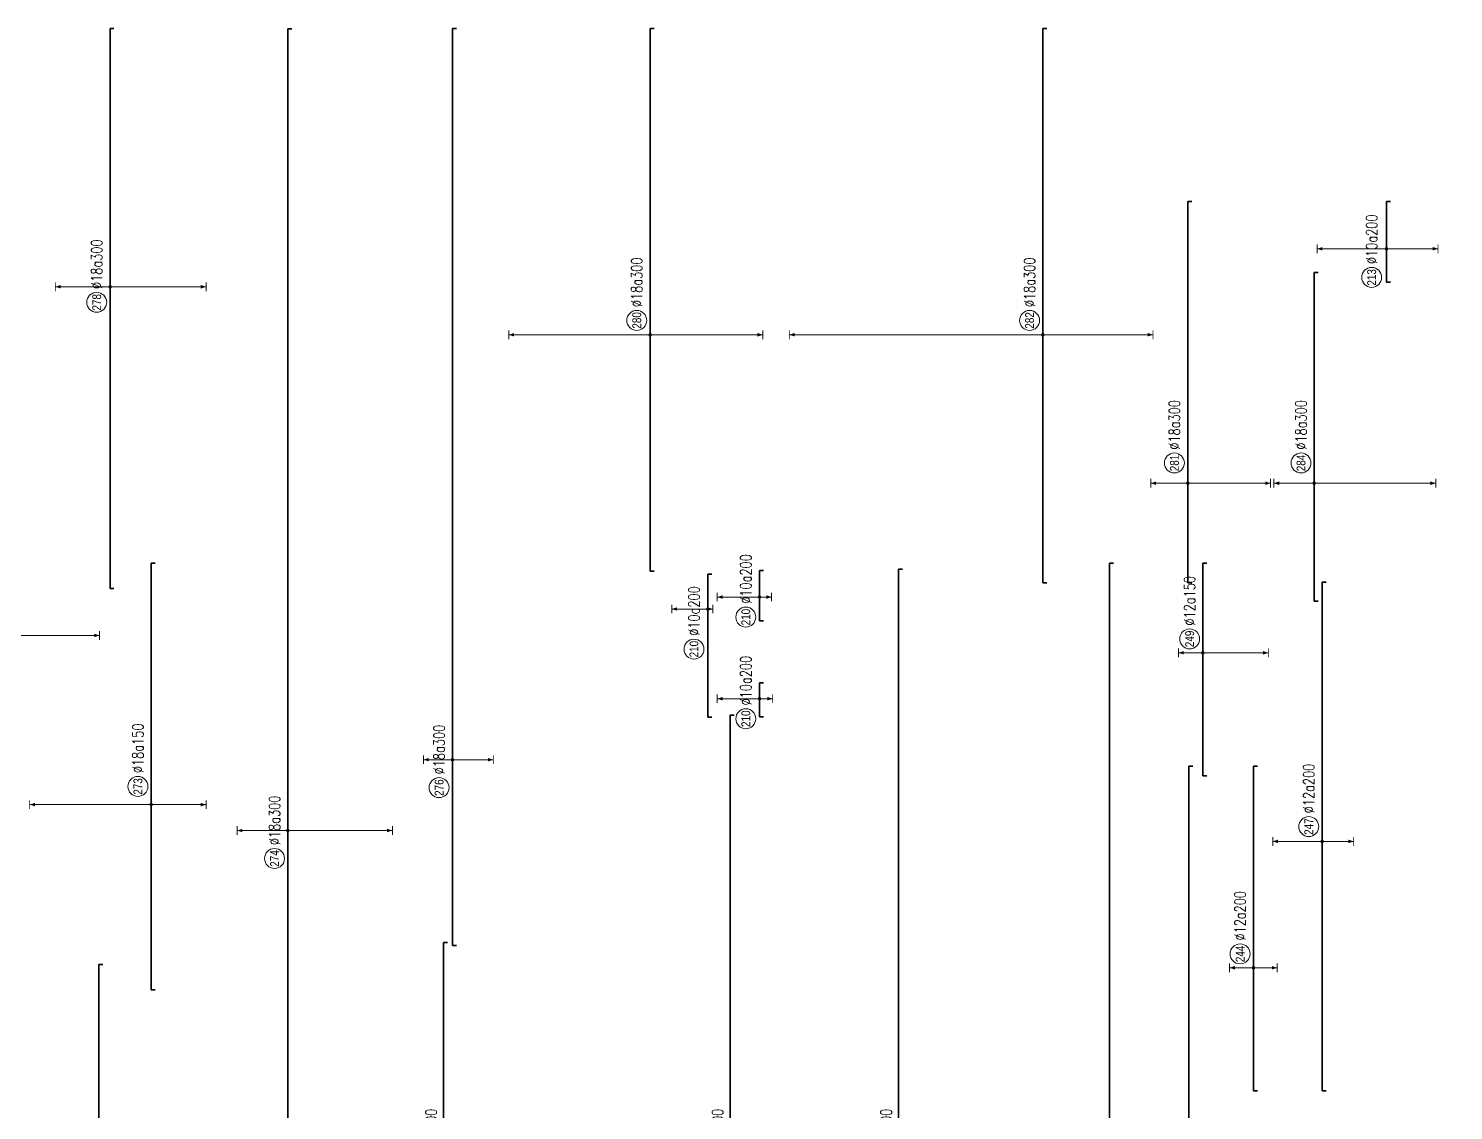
# Model space of a CAD drawing. Header units: millimetres. Extents: x -415354 to 592036, y -374841 to 139309.
# Drawn here: x 96983 to 161242, y -206952 to -158171 of the extents above; entities that cross this region are included whole.
import ezdxf
from ezdxf.enums import TextEntityAlignment as Align

# ---------------------------------------------------------------- set-up
doc = ezdxf.new("R2010")
doc.units = ezdxf.units.MM
doc.header["$MEASUREMENT"] = 0
for name, color, linetype, lineweight in [('NDC_S_DIM', 1, 'Continuous', 15), ('NDC_S_REBAR', 4, 'Continuous', 35), ('NDC_S_VN TEXT', 7, 'Continuous', 20)]:
    doc.layers.add(name, color=color, linetype=linetype, lineweight=lineweight)
doc.styles.add('ARIAL', font='arial.ttf', dxfattribs={"width": 0.8})
doc.styles.add('NDC_EN TXT', font='romans.shx', dxfattribs={"width": 0.8})

# ---------------------------------------------------------------- blocks, each defined once
blk = doc.blocks.new('*U213')
h = blk.add_hatch(color=6)
edge = h.paths.add_edge_path()
edge.add_arc((-6.91, 0), 0.3, 0, 360)
at = {"layer": 'NDC_S_DIM', "color": 8}
for q in [(-6.91, 44.73), (-6.91, -25.87)]:
    blk.add_line((-6.91, 0), q, dxfattribs=at)
for points in [[(-7.91, 44.73, 0.2, 0.2, 0), (-5.91, 44.73, 0, 0, 0)], [(-7.91, -25.87, 0.2, 0.2, 0), (-5.91, -25.87, 0, 0, 0)]]:
    blk.add_lwpolyline(points, format="xyseb", dxfattribs=at)
at = {"layer": 'NDC_S_DIM'}
blk.add_circle((-1.99, 2.8), 2.25, dxfattribs=at)
at = {"layer": 'NDC_S_DIM', "color": 6}
blk.add_circle((-6.91, 0), 0.3, dxfattribs=at)
at = {"layer": 'NDC_S_DIM', "color": 8}
for points in [[(-7.31, 43.53), (-6.91, 44.73), (-6.51, 43.53)], [(-7.31, -24.67), (-6.91, -25.87), (-6.51, -24.67)]]:
    blk.add_solid(points, dxfattribs=at)
at = {"layer": 'NDC_S_REBAR'}
for p, q in [((0, 0), (-150.76, 0)), ((-150.76, 0), (-150.76, -0.9)), ((0, 0), (100.9, 0)), ((100.9, 0), (100.9, -0.9)), ((-150.76, -0.9), (-150.76, -0.9)), ((100.9, -0.9), (100.9, -0.9))]:
    blk.add_line(p, q, dxfattribs=at)
at = {"layer": 'NDC_S_VN TEXT', "style": 'ARIAL', "width": 0.8}
blk.add_attdef('KHT', text='', height=2, dxfattribs=at).set_placement((-1.99, 2.8), align=Align.MIDDLE_CENTER)
at = {"layer": 'NDC_S_VN TEXT', "color": 3, "style": 'NDC_EN TXT', "width": 0.75}
blk.add_attdef('DKT', (1.01, 1.55), '', height=2.5, dxfattribs=at)
blk = doc.blocks.new('*U217')
h = blk.add_hatch(color=6)
edge = h.paths.add_edge_path()
edge.add_arc((-2.99, 0), 0.3, 0, 360)
at = {"layer": 'NDC_S_DIM', "color": 8}
for q in [(-2.99, 31.84), (-2.99, -25.41)]:
    blk.add_line((-2.99, 0), q, dxfattribs=at)
for points in [[(-3.99, 31.84, 0.2, 0.2, 0), (-1.99, 31.84, 0, 0, 0)], [(-3.99, -25.41, 0.2, 0.2, 0), (-1.99, -25.41, 0, 0, 0)]]:
    blk.add_lwpolyline(points, format="xyseb", dxfattribs=at)
at = {"layer": 'NDC_S_DIM'}
blk.add_circle((0.25, 3), 2.25, dxfattribs=at)
at = {"layer": 'NDC_S_DIM', "color": 6}
blk.add_circle((-2.99, 0), 0.3, dxfattribs=at)
at = {"layer": 'NDC_S_DIM', "color": 8}
for points in [[(-3.39, 30.64), (-2.99, 31.84), (-2.59, 30.64)], [(-3.39, -24.21), (-2.99, -25.41), (-2.59, -24.21)]]:
    blk.add_solid(points, dxfattribs=at)
at = {"layer": 'NDC_S_REBAR'}
for p, q in [((0, 0), (-56.27, 0)), ((-56.27, 0), (-56.27, -0.9)), ((0, 0), (66.05, 0)), ((66.05, 0), (66.05, -0.9)), ((-56.27, -0.9), (-56.27, -0.9)), ((66.05, -0.9), (66.05, -0.9))]:
    blk.add_line(p, q, dxfattribs=at)
at = {"layer": 'NDC_S_VN TEXT', "style": 'ARIAL', "width": 0.8}
blk.add_attdef('KHT', text='', height=2, dxfattribs=at).set_placement((0.25, 3), align=Align.MIDDLE_CENTER)
at = {"layer": 'NDC_S_VN TEXT', "color": 3, "style": 'NDC_EN TXT', "width": 0.75}
blk.add_attdef('DKT', (3.25, 1.75), '', height=2.5, dxfattribs=at)
blk = doc.blocks.new('*U203')
h = blk.add_hatch(color=6)
edge = h.paths.add_edge_path()
edge.add_arc((-2.99, 0), 0.3, 0, 360)
at = {"layer": 'NDC_S_DIM', "color": 8}
for q in [(-2.99, 6.53), (-2.99, -9.22)]:
    blk.add_line((-2.99, 0), q, dxfattribs=at)
for points in [[(-3.99, 6.53, 0.2, 0.2, 0), (-1.99, 6.53, 0, 0, 0)], [(-3.99, -9.22, 0.2, 0.2, 0), (-1.99, -9.22, 0, 0, 0)]]:
    blk.add_lwpolyline(points, format="xyseb", dxfattribs=at)
at = {"layer": 'NDC_S_DIM'}
blk.add_circle((-9.29, 3), 2.25, dxfattribs=at)
at = {"layer": 'NDC_S_DIM', "color": 6}
blk.add_circle((-2.99, 0), 0.3, dxfattribs=at)
at = {"layer": 'NDC_S_DIM', "color": 8}
for points in [[(-3.39, 5.33), (-2.99, 6.53), (-2.59, 5.33)], [(-3.39, -8.02), (-2.99, -9.22), (-2.59, -8.02)]]:
    blk.add_solid(points, dxfattribs=at)
at = {"layer": 'NDC_S_REBAR'}
for p, q in [((0, 0), (-44.86, 0)), ((-44.86, 0), (-44.86, -0.9)), ((0, 0), (161.84, 0)), ((161.84, 0), (161.84, -0.9)), ((-44.86, -0.9), (-44.86, -0.9)), ((161.84, -0.9), (161.84, -0.9))]:
    blk.add_line(p, q, dxfattribs=at)
at = {"layer": 'NDC_S_VN TEXT', "style": 'ARIAL', "width": 0.8}
blk.add_attdef('KHT', text='', height=2, dxfattribs=at).set_placement((-9.29, 3), align=Align.MIDDLE_CENTER)
at = {"layer": 'NDC_S_VN TEXT', "color": 3, "style": 'NDC_EN TXT', "width": 0.75}
blk.add_attdef('DKT', (-6.29, 1.75), '', height=2.5, dxfattribs=at)
blk = doc.blocks.new('*U284')
h = blk.add_hatch(color=6)
edge = h.paths.add_edge_path()
edge.add_arc((11.66, 0), 0.3, 0, 360)
at = {"layer": 'NDC_S_DIM', "color": 8}
for q in [(11.66, 24.74), (11.66, -12.56)]:
    blk.add_line((11.66, 0), q, dxfattribs=at)
for points in [[(10.66, 24.74, 0.2, 0.2, 0), (12.66, 24.74, 0, 0, 0)], [(10.66, -12.56, 0.2, 0.2, 0), (12.66, -12.56, 0, 0, 0)]]:
    blk.add_lwpolyline(points, format="xyseb", dxfattribs=at)
at = {"layer": 'NDC_S_DIM'}
blk.add_circle((15, 3), 2.25, dxfattribs=at)
at = {"layer": 'NDC_S_DIM', "color": 6}
blk.add_circle((11.66, 0), 0.3, dxfattribs=at)
at = {"layer": 'NDC_S_DIM', "color": 8}
for points in [[(11.26, 23.54), (11.66, 24.74), (12.06, 23.54)], [(11.26, -11.36), (11.66, -12.56), (12.06, -11.36)]]:
    blk.add_solid(points, dxfattribs=at)
at = {"layer": 'NDC_S_REBAR'}
for p, q in [((0, 0), (-30.81, 0)), ((-30.81, 0), (-30.81, -0.9)), ((0, 0), (156.89, 0)), ((156.89, 0), (156.89, -0.9)), ((-30.81, -0.9), (-30.81, -0.9)), ((156.89, -0.9), (156.89, -0.9))]:
    blk.add_line(p, q, dxfattribs=at)
at = {"layer": 'NDC_S_VN TEXT', "style": 'ARIAL', "width": 0.8}
blk.add_attdef('KHT', text='', height=2, dxfattribs=at).set_placement((15, 3), align=Align.MIDDLE_CENTER)
at = {"layer": 'NDC_S_VN TEXT', "color": 3, "style": 'NDC_EN TXT', "width": 0.75}
blk.add_attdef('DKT', (18, 1.75), '', height=2.5, dxfattribs=at)
blk = doc.blocks.new('*U285')
h = blk.add_hatch(color=6)
edge = h.paths.add_edge_path()
edge.add_arc((-2.99, 0), 0.3, 0, 360)
at = {"layer": 'NDC_S_DIM', "color": 8}
for q in [(-2.99, 41.25), (-2.99, -58.41)]:
    blk.add_line((-2.99, 0), q, dxfattribs=at)
for points in [[(-3.99, 41.25, 0.2, 0.2, 0), (-1.99, 41.25, 0, 0, 0)], [(-3.99, -58.41, 0.2, 0.2, 0), (-1.99, -58.41, 0, 0, 0)]]:
    blk.add_lwpolyline(points, format="xyseb", dxfattribs=at)
at = {"layer": 'NDC_S_DIM'}
blk.add_circle((-9.29, 3), 2.25, dxfattribs=at)
at = {"layer": 'NDC_S_DIM', "color": 6}
blk.add_circle((-2.99, 0), 0.3, dxfattribs=at)
at = {"layer": 'NDC_S_DIM', "color": 8}
for points in [[(-3.39, 40.05), (-2.99, 41.25), (-2.59, 40.05)], [(-3.39, -57.21), (-2.99, -58.41), (-2.59, -57.21)]]:
    blk.add_solid(points, dxfattribs=at)
at = {"layer": 'NDC_S_REBAR'}
for p, q in [((0, 0), (-30.81, 0)), ((-30.81, 0), (-30.81, -0.9)), ((0, 0), (140.13, 0)), ((140.13, 0), (140.13, -0.9)), ((-30.81, -0.9), (-30.81, -0.9)), ((140.13, -0.9), (140.13, -0.9))]:
    blk.add_line(p, q, dxfattribs=at)
at = {"layer": 'NDC_S_VN TEXT', "style": 'ARIAL', "width": 0.8}
blk.add_attdef('KHT', text='', height=2, dxfattribs=at).set_placement((-9.29, 3), align=Align.MIDDLE_CENTER)
at = {"layer": 'NDC_S_VN TEXT', "color": 3, "style": 'NDC_EN TXT', "width": 0.75}
blk.add_attdef('DKT', (-6.29, 1.75), '', height=2.5, dxfattribs=at)
blk = doc.blocks.new('*U642')
h = blk.add_hatch(color=6)
edge = h.paths.add_edge_path()
edge.add_arc((-2.99, 0), 0.3, 0, 360)
at = {"layer": 'NDC_S_DIM', "color": 8}
for q in [(-2.99, 57.17), (-2.99, -24.83)]:
    blk.add_line((-2.99, 0), q, dxfattribs=at)
for points in [[(-3.99, 57.17, 0.2, 0.2, 0), (-1.99, 57.17, 0, 0, 0)], [(-3.99, -24.83, 0.2, 0.2, 0), (-1.99, -24.83, 0, 0, 0)]]:
    blk.add_lwpolyline(points, format="xyseb", dxfattribs=at)
at = {"layer": 'NDC_S_DIM'}
blk.add_circle((0.25, 3), 2.25, dxfattribs=at)
at = {"layer": 'NDC_S_DIM', "color": 6}
blk.add_circle((-2.99, 0), 0.3, dxfattribs=at)
at = {"layer": 'NDC_S_DIM', "color": 8}
for points in [[(-3.39, 55.97), (-2.99, 57.17), (-2.59, 55.97)], [(-3.39, -23.63), (-2.99, -24.83), (-2.59, -23.63)]]:
    blk.add_solid(points, dxfattribs=at)
at = {"layer": 'NDC_S_REBAR'}
for p, q in [((0, 0), (-58.9, 0)), ((-58.9, 0), (-58.9, -0.9)), ((0, 0), (66.05, 0)), ((66.05, 0), (66.05, -0.9)), ((-58.9, -0.9), (-58.9, -0.9)), ((66.05, -0.9), (66.05, -0.9))]:
    blk.add_line(p, q, dxfattribs=at)
at = {"layer": 'NDC_S_VN TEXT', "style": 'ARIAL', "width": 0.8}
blk.add_attdef('KHT', text='', height=2, dxfattribs=at).set_placement((0.25, 3), align=Align.MIDDLE_CENTER)
at = {"layer": 'NDC_S_VN TEXT', "color": 3, "style": 'NDC_EN TXT', "width": 0.75}
blk.add_attdef('DKT', (3.25, 1.75), '', height=2.5, dxfattribs=at)
blk = doc.blocks.new('*U646')
h = blk.add_hatch(color=6)
edge = h.paths.add_edge_path()
edge.add_arc((1.64, 0), 0.3, 0, 360)
at = {"layer": 'NDC_S_DIM', "color": 8}
for q in [(1.64, 9.12), (1.64, -27.38)]:
    blk.add_line((1.64, 0), q, dxfattribs=at)
for points in [[(0.64, 9.12, 0.2, 0.2, 0), (2.64, 9.12, 0, 0, 0)], [(0.64, -27.38, 0.2, 0.2, 0), (2.64, -27.38, 0, 0, 0)]]:
    blk.add_lwpolyline(points, format="xyseb", dxfattribs=at)
at = {"layer": 'NDC_S_DIM'}
blk.add_circle((6.21, 3), 2.25, dxfattribs=at)
at = {"layer": 'NDC_S_DIM', "color": 6}
blk.add_circle((1.64, 0), 0.3, dxfattribs=at)
at = {"layer": 'NDC_S_DIM', "color": 8}
for points in [[(1.24, 7.92), (1.64, 9.12), (2.04, 7.92)], [(1.24, -26.18), (1.64, -27.38), (2.04, -26.18)]]:
    blk.add_solid(points, dxfattribs=at)
at = {"layer": 'NDC_S_REBAR'}
for p, q in [((0, 0), (-24.94, 0)), ((-24.94, 0), (-24.94, -0.9)), ((0, 0), (49.15, 0)), ((49.15, 0), (49.15, -0.9)), ((-24.94, -0.9), (-24.94, -0.9)), ((49.15, -0.9), (49.15, -0.9))]:
    blk.add_line(p, q, dxfattribs=at)
at = {"layer": 'NDC_S_VN TEXT', "style": 'ARIAL', "width": 0.8}
blk.add_attdef('KHT', text='', height=2, dxfattribs=at).set_placement((6.21, 3), align=Align.MIDDLE_CENTER)
at = {"layer": 'NDC_S_VN TEXT', "color": 3, "style": 'NDC_EN TXT', "width": 0.75}
blk.add_attdef('DKT', (9.21, 1.75), '', height=2.5, dxfattribs=at)
blk = doc.blocks.new('*U293')
h = blk.add_hatch(color=6)
edge = h.paths.add_edge_path()
edge.add_arc((-2.99, 0), 0.3, 0, 360)
at = {"layer": 'NDC_S_DIM', "color": 8}
for q in [(-2.99, 12.93), (-2.99, -24.03)]:
    blk.add_line((-2.99, 0), q, dxfattribs=at)
for points in [[(-3.99, 12.93, 0.2, 0.2, 0), (-1.99, 12.93, 0, 0, 0)], [(-3.99, -24.03, 0.2, 0.2, 0), (-1.99, -24.03, 0, 0, 0)]]:
    blk.add_lwpolyline(points, format="xyseb", dxfattribs=at)
at = {"layer": 'NDC_S_DIM'}
blk.add_circle((-9.29, 3), 2.25, dxfattribs=at)
at = {"layer": 'NDC_S_DIM', "color": 6}
blk.add_circle((-2.99, 0), 0.3, dxfattribs=at)
at = {"layer": 'NDC_S_DIM', "color": 8}
for points in [[(-3.39, 11.73), (-2.99, 12.93), (-2.59, 11.73)], [(-3.39, -22.83), (-2.99, -24.03), (-2.59, -22.83)]]:
    blk.add_solid(points, dxfattribs=at)
at = {"layer": 'NDC_S_REBAR'}
for p, q in [((0, 0), (-42.99, 0)), ((-42.99, 0), (-42.99, -0.9)), ((0, 0), (13.34, 0)), ((13.34, 0), (13.34, -0.9)), ((-42.99, -0.9), (-42.99, -0.9)), ((13.34, -0.9), (13.34, -0.9))]:
    blk.add_line(p, q, dxfattribs=at)
at = {"layer": 'NDC_S_VN TEXT', "style": 'ARIAL', "width": 0.8}
blk.add_attdef('KHT', text='', height=2, dxfattribs=at).set_placement((-9.29, 3), align=Align.MIDDLE_CENTER)
at = {"layer": 'NDC_S_VN TEXT', "color": 3, "style": 'NDC_EN TXT', "width": 0.75}
blk.add_attdef('DKT', (-6.29, 1.75), '', height=2.5, dxfattribs=at)
blk = doc.blocks.new('*U667')
h = blk.add_hatch(color=6)
edge = h.paths.add_edge_path()
edge.add_arc((-6.91, 0), 0.3, 0, 360)
at = {"layer": 'NDC_S_DIM', "color": 8}
for q in [(-6.91, 28.56), (-6.91, -18.87)]:
    blk.add_line((-6.91, 0), q, dxfattribs=at)
for points in [[(-7.91, 28.56, 0.2, 0.2, 0), (-5.91, 28.56, 0, 0, 0)], [(-7.91, -18.87, 0.2, 0.2, 0), (-5.91, -18.87, 0, 0, 0)]]:
    blk.add_lwpolyline(points, format="xyseb", dxfattribs=at)
at = {"layer": 'NDC_S_DIM'}
blk.add_circle((-1.99, 2.8), 2.25, dxfattribs=at)
at = {"layer": 'NDC_S_DIM', "color": 6}
blk.add_circle((-6.91, 0), 0.3, dxfattribs=at)
at = {"layer": 'NDC_S_DIM', "color": 8}
for points in [[(-7.31, 27.36), (-6.91, 28.56), (-6.51, 27.36)], [(-7.31, -17.67), (-6.91, -18.87), (-6.51, -17.67)]]:
    blk.add_solid(points, dxfattribs=at)
at = {"layer": 'NDC_S_REBAR'}
for p, q in [((0, 0), (-150.76, 0)), ((-150.76, 0), (-150.76, -0.9)), ((0, 0), (49.69, 0)), ((49.69, 0), (49.69, -0.9)), ((-150.76, -0.9), (-150.76, -0.9)), ((49.69, -0.9), (49.69, -0.9))]:
    blk.add_line(p, q, dxfattribs=at)
at = {"layer": 'NDC_S_VN TEXT', "style": 'ARIAL', "width": 0.8}
blk.add_attdef('KHT', text='', height=2, dxfattribs=at).set_placement((-1.99, 2.8), align=Align.MIDDLE_CENTER)
at = {"layer": 'NDC_S_VN TEXT', "color": 3, "style": 'NDC_EN TXT', "width": 0.75}
blk.add_attdef('DKT', (1.01, 1.55), '', height=2.5, dxfattribs=at)
blk = doc.blocks.new('*U668')
h = blk.add_hatch(color=6)
edge = h.paths.add_edge_path()
edge.add_arc((-6.91, 0), 0.3, 0, 360)
at = {"layer": 'NDC_S_DIM', "color": 8}
for q in [(-6.91, 7.64), (-6.91, -17.61)]:
    blk.add_line((-6.91, 0), q, dxfattribs=at)
for points in [[(-7.91, 7.64, 0.2, 0.2, 0), (-5.91, 7.64, 0, 0, 0)], [(-7.91, -17.61, 0.2, 0.2, 0), (-5.91, -17.61, 0, 0, 0)]]:
    blk.add_lwpolyline(points, format="xyseb", dxfattribs=at)
at = {"layer": 'NDC_S_DIM'}
blk.add_circle((-1.99, 2.8), 2.25, dxfattribs=at)
at = {"layer": 'NDC_S_DIM', "color": 6}
blk.add_circle((-6.91, 0), 0.3, dxfattribs=at)
at = {"layer": 'NDC_S_DIM', "color": 8}
for points in [[(-7.31, 6.44), (-6.91, 7.64), (-6.51, 6.44)], [(-7.31, -16.41), (-6.91, -17.61), (-6.51, -16.41)]]:
    blk.add_solid(points, dxfattribs=at)
at = {"layer": 'NDC_S_REBAR'}
for p, q in [((0, 0), (-54.26, 0)), ((-54.26, 0), (-54.26, -0.9)), ((0, 0), (133.82, 0)), ((133.82, 0), (133.82, -0.9)), ((-54.26, -0.9), (-54.26, -0.9)), ((133.82, -0.9), (133.82, -0.9))]:
    blk.add_line(p, q, dxfattribs=at)
at = {"layer": 'NDC_S_VN TEXT', "style": 'ARIAL', "width": 0.8}
blk.add_attdef('KHT', text='', height=2, dxfattribs=at).set_placement((-1.99, 2.8), align=Align.MIDDLE_CENTER)
at = {"layer": 'NDC_S_VN TEXT', "color": 3, "style": 'NDC_EN TXT', "width": 0.75}
blk.add_attdef('DKT', (1.01, 1.55), '', height=2.5, dxfattribs=at)
blk = doc.blocks.new('*U670')
h = blk.add_hatch(color=6)
edge = h.paths.add_edge_path()
edge.add_arc((11.66, 0), 0.3, 0, 360)
at = {"layer": 'NDC_S_DIM', "color": 8}
for q in [(11.66, 11.11), (11.66, -7.14)]:
    blk.add_line((11.66, 0), q, dxfattribs=at)
for points in [[(10.66, 11.11, 0.2, 0.2, 0), (12.66, 11.11, 0, 0, 0)], [(10.66, -7.14, 0.2, 0.2, 0), (12.66, -7.14, 0, 0, 0)]]:
    blk.add_lwpolyline(points, format="xyseb", dxfattribs=at)
at = {"layer": 'NDC_S_DIM'}
blk.add_circle((15, 3), 2.25, dxfattribs=at)
at = {"layer": 'NDC_S_DIM', "color": 6}
blk.add_circle((11.66, 0), 0.3, dxfattribs=at)
at = {"layer": 'NDC_S_DIM', "color": 8}
for points in [[(11.26, 9.91), (11.66, 11.11), (12.06, 9.91)], [(11.26, -5.94), (11.66, -7.14), (12.06, -5.94)]]:
    blk.add_solid(points, dxfattribs=at)
at = {"layer": 'NDC_S_REBAR'}
for p, q in [((0, 0), (-44.55, 0)), ((-44.55, 0), (-44.55, -0.9)), ((0, 0), (70.11, 0)), ((70.11, 0), (70.11, -0.9)), ((-44.55, -0.9), (-44.55, -0.9)), ((70.11, -0.9), (70.11, -0.9))]:
    blk.add_line(p, q, dxfattribs=at)
at = {"layer": 'NDC_S_VN TEXT', "style": 'ARIAL', "width": 0.8}
blk.add_attdef('KHT', text='', height=2, dxfattribs=at).set_placement((15, 3), align=Align.MIDDLE_CENTER)
at = {"layer": 'NDC_S_VN TEXT', "color": 3, "style": 'NDC_EN TXT', "width": 0.75}
blk.add_attdef('DKT', (18, 1.75), '', height=2.5, dxfattribs=at)
blk = doc.blocks.new('*U688')
h = blk.add_hatch(color=6)
edge = h.paths.add_edge_path()
edge.add_arc((-2.99, 0), 0.3, 0, 360)
at = {"layer": 'NDC_S_DIM', "color": 8}
for q in [(-2.99, 11.43), (-2.99, -23.57)]:
    blk.add_line((-2.99, 0), q, dxfattribs=at)
for points in [[(-3.99, 11.43, 0.2, 0.2, 0), (-1.99, 11.43, 0, 0, 0)], [(-3.99, -23.57, 0.2, 0.2, 0), (-1.99, -23.57, 0, 0, 0)]]:
    blk.add_lwpolyline(points, format="xyseb", dxfattribs=at)
at = {"layer": 'NDC_S_DIM'}
blk.add_circle((-9.29, 3), 2.25, dxfattribs=at)
at = {"layer": 'NDC_S_DIM', "color": 6}
blk.add_circle((-2.99, 0), 0.3, dxfattribs=at)
at = {"layer": 'NDC_S_DIM', "color": 8}
for points in [[(-3.39, 10.23), (-2.99, 11.43), (-2.59, 10.23)], [(-3.39, -22.37), (-2.99, -23.57), (-2.59, -22.37)]]:
    blk.add_solid(points, dxfattribs=at)
at = {"layer": 'NDC_S_REBAR'}
for p, q in [((0, 0), (-97.74, 0)), ((-97.74, 0), (-97.74, -0.9)), ((0, 0), (177.7, 0)), ((177.7, 0), (177.7, -0.9)), ((-97.74, -0.9), (-97.74, -0.9)), ((177.7, -0.9), (177.7, -0.9))]:
    blk.add_line(p, q, dxfattribs=at)
at = {"layer": 'NDC_S_VN TEXT', "style": 'ARIAL', "width": 0.8}
blk.add_attdef('KHT', text='', height=2, dxfattribs=at).set_placement((-9.29, 3), align=Align.MIDDLE_CENTER)
at = {"layer": 'NDC_S_VN TEXT', "color": 3, "style": 'NDC_EN TXT', "width": 0.75}
blk.add_attdef('DKT', (-6.29, 1.75), '', height=2.5, dxfattribs=at)
blk = doc.blocks.new('*U753')
h = blk.add_hatch(color=6)
edge = h.paths.add_edge_path()
edge.add_arc((-14.43, 0), 0.3, 0, 360)
at = {"layer": 'NDC_S_DIM', "color": 8}
for q in [(-14.43, 10.31), (-14.43, -23.19)]:
    blk.add_line((-14.43, 0), q, dxfattribs=at)
for points in [[(-15.43, 10.31, 0.2, 0.2, 0), (-13.43, 10.31, 0, 0, 0)], [(-15.43, -23.19, 0.2, 0.2, 0), (-13.43, -23.19, 0, 0, 0)]]:
    blk.add_lwpolyline(points, format="xyseb", dxfattribs=at)
at = {"layer": 'NDC_S_DIM'}
blk.add_circle((-11.04, 3), 2.25, dxfattribs=at)
at = {"layer": 'NDC_S_DIM', "color": 6}
blk.add_circle((-14.43, 0), 0.3, dxfattribs=at)
at = {"layer": 'NDC_S_DIM', "color": 8}
for points in [[(-14.83, 9.11), (-14.43, 10.31), (-14.03, 9.11)], [(-14.83, -21.99), (-14.43, -23.19), (-14.03, -21.99)]]:
    blk.add_solid(points, dxfattribs=at)
at = {"layer": 'NDC_S_REBAR'}
for p, q in [((0, 0), (-66.32, 0)), ((-66.32, 0), (-66.32, -0.9)), ((0, 0), (167.88, 0)), ((167.88, 0), (167.88, -0.9)), ((-66.32, -0.9), (-66.32, -0.9)), ((167.88, -0.9), (167.88, -0.9))]:
    blk.add_line(p, q, dxfattribs=at)
at = {"layer": 'NDC_S_VN TEXT', "style": 'ARIAL', "width": 0.8}
blk.add_attdef('KHT', text='', height=2, dxfattribs=at).set_placement((-11.04, 3), align=Align.MIDDLE_CENTER)
at = {"layer": 'NDC_S_VN TEXT', "color": 3, "style": 'NDC_EN TXT', "width": 0.75}
blk.add_attdef('DKT', (-8.04, 1.75), '', height=2.5, dxfattribs=at)
blk = doc.blocks.new('*U764')
h = blk.add_hatch(color=6)
edge = h.paths.add_edge_path()
edge.add_arc((2.03, 0), 0.3, 0, 360)
at = {"layer": 'NDC_S_DIM', "color": 8}
for q in [(2.03, 15.68), (2.03, -11.57)]:
    blk.add_line((2.03, 0), q, dxfattribs=at)
for points in [[(1.03, 15.68, 0.2, 0.2, 0), (3.03, 15.68, 0, 0, 0)], [(1.03, -11.57, 0.2, 0.2, 0), (3.03, -11.57, 0, 0, 0)]]:
    blk.add_lwpolyline(points, format="xyseb", dxfattribs=at)
at = {"layer": 'NDC_S_DIM'}
blk.add_circle((-4.42, 3.38), 2.25, dxfattribs=at)
at = {"layer": 'NDC_S_DIM', "color": 6}
blk.add_circle((2.03, 0), 0.3, dxfattribs=at)
at = {"layer": 'NDC_S_DIM', "color": 8}
for points in [[(1.63, 14.48), (2.03, 15.68), (2.43, 14.48)], [(1.63, -10.37), (2.03, -11.57), (2.43, -10.37)]]:
    blk.add_solid(points, dxfattribs=at)
at = {"layer": 'NDC_S_REBAR'}
for p, q in [((0, 0), (-5.52, 0)), ((-5.52, 0), (-5.52, -0.9)), ((0, 0), (12.68, 0)), ((-5.52, -0.9), (-5.52, -0.9)), ((12.68, 0), (12.68, -0.9)), ((12.68, -0.9), (12.68, -0.9))]:
    blk.add_line(p, q, dxfattribs=at)
at = {"layer": 'NDC_S_VN TEXT', "style": 'ARIAL', "width": 0.8}
blk.add_attdef('KHT', text='', height=2, dxfattribs=at).set_placement((-4.42, 3.38), align=Align.MIDDLE_CENTER)
at = {"layer": 'NDC_S_VN TEXT', "color": 3, "style": 'NDC_EN TXT', "width": 0.75}
blk.add_attdef('DKT', (-1.42, 2.13), '', height=2.5, dxfattribs=at)
blk = doc.blocks.new('*U767')
h = blk.add_hatch(color=6)
edge = h.paths.add_edge_path()
edge.add_arc((-2.99, 0), 0.3, 0, 360)
at = {"layer": 'NDC_S_DIM', "color": 8}
for q in [(-2.99, 4.35), (-2.99, -4.16)]:
    blk.add_line((-2.99, 0), q, dxfattribs=at)
for points in [[(-3.99, 4.35, 0.2, 0.2, 0), (-1.99, 4.35, 0, 0, 0)], [(-3.99, -4.16, 0.2, 0.2, 0), (-1.99, -4.16, 0, 0, 0)]]:
    blk.add_lwpolyline(points, format="xyseb", dxfattribs=at)
at = {"layer": 'NDC_S_DIM'}
blk.add_circle((0.14, 3), 2.25, dxfattribs=at)
at = {"layer": 'NDC_S_DIM', "color": 6}
blk.add_circle((-2.99, 0), 0.3, dxfattribs=at)
at = {"layer": 'NDC_S_DIM', "color": 8}
for points in [[(-3.39, 3.15), (-2.99, 4.35), (-2.59, 3.15)], [(-3.39, -2.96), (-2.99, -4.16), (-2.59, -2.96)]]:
    blk.add_solid(points, dxfattribs=at)
at = {"layer": 'NDC_S_REBAR'}
for p, q in [((0, 0), (-30.71, 0)), ((-30.71, 0), (-30.71, -0.9)), ((0, 0), (111.24, 0)), ((111.24, 0), (111.24, -0.9)), ((-30.71, -0.9), (-30.71, -0.9)), ((111.24, -0.9), (111.24, -0.9))]:
    blk.add_line(p, q, dxfattribs=at)
at = {"layer": 'NDC_S_VN TEXT', "style": 'ARIAL', "width": 0.8}
blk.add_attdef('KHT', text='', height=2, dxfattribs=at).set_placement((0.14, 3), align=Align.MIDDLE_CENTER)
at = {"layer": 'NDC_S_VN TEXT', "color": 3, "style": 'NDC_EN TXT', "width": 0.75}
blk.add_attdef('DKT', (3.14, 1.75), '', height=2.5, dxfattribs=at)
blk = doc.blocks.new('*U768')
h = blk.add_hatch(color=6)
edge = h.paths.add_edge_path()
edge.add_arc((-2.99, 0), 0.3, 0, 360)
at = {"layer": 'NDC_S_DIM', "color": 8}
for q in [(-2.99, 5.38), (-2.99, -5.37)]:
    blk.add_line((-2.99, 0), q, dxfattribs=at)
for points in [[(-3.99, 5.38, 0.2, 0.2, 0), (-1.99, 5.38, 0, 0, 0)], [(-3.99, -5.37, 0.2, 0.2, 0), (-1.99, -5.37, 0, 0, 0)]]:
    blk.add_lwpolyline(points, format="xyseb", dxfattribs=at)
at = {"layer": 'NDC_S_DIM'}
blk.add_circle((0.14, 3), 2.25, dxfattribs=at)
at = {"layer": 'NDC_S_DIM', "color": 6}
blk.add_circle((-2.99, 0), 0.3, dxfattribs=at)
at = {"layer": 'NDC_S_DIM', "color": 8}
for points in [[(-3.39, 4.18), (-2.99, 5.38), (-2.59, 4.18)], [(-3.39, -4.17), (-2.99, -5.37), (-2.59, -4.17)]]:
    blk.add_solid(points, dxfattribs=at)
at = {"layer": 'NDC_S_REBAR'}
for p, q in [((0, 0), (-30.71, 0)), ((-30.71, 0), (-30.71, -0.9)), ((0, 0), (42.42, 0)), ((42.42, 0), (42.42, -0.9)), ((-30.71, -0.9), (-30.71, -0.9)), ((42.42, -0.9), (42.42, -0.9))]:
    blk.add_line(p, q, dxfattribs=at)
at = {"layer": 'NDC_S_VN TEXT', "style": 'ARIAL', "width": 0.8}
blk.add_attdef('KHT', text='', height=2, dxfattribs=at).set_placement((0.14, 3), align=Align.MIDDLE_CENTER)
at = {"layer": 'NDC_S_VN TEXT', "color": 3, "style": 'NDC_EN TXT', "width": 0.75}
blk.add_attdef('DKT', (3.14, 1.75), '', height=2.5, dxfattribs=at)
blk = doc.blocks.new('*U769')
h = blk.add_hatch(color=6)
edge = h.paths.add_edge_path()
edge.add_arc((-2.99, 0), 0.3, 0, 360)
at = {"layer": 'NDC_S_DIM', "color": 8}
for q in [(-2.99, 5.53), (-2.99, -14.74)]:
    blk.add_line((-2.99, 0), q, dxfattribs=at)
for points in [[(-3.99, 5.53, 0.2, 0.2, 0), (-1.99, 5.53, 0, 0, 0)], [(-3.99, -14.74, 0.2, 0.2, 0), (-1.99, -14.74, 0, 0, 0)]]:
    blk.add_lwpolyline(points, format="xyseb", dxfattribs=at)
at = {"layer": 'NDC_S_DIM'}
blk.add_circle((0.14, 3), 2.25, dxfattribs=at)
at = {"layer": 'NDC_S_DIM', "color": 6}
blk.add_circle((-2.99, 0), 0.3, dxfattribs=at)
at = {"layer": 'NDC_S_DIM', "color": 8}
for points in [[(-3.39, 4.33), (-2.99, 5.53), (-2.59, 4.33)], [(-3.39, -13.54), (-2.99, -14.74), (-2.59, -13.54)]]:
    blk.add_solid(points, dxfattribs=at)
at = {"layer": 'NDC_S_REBAR'}
for p, q in [((0, 0), (-30.71, 0)), ((-30.71, 0), (-30.71, -0.9)), ((0, 0), (17.24, 0)), ((17.24, 0), (17.24, -0.9)), ((-30.71, -0.9), (-30.71, -0.9)), ((17.24, -0.9), (17.24, -0.9))]:
    blk.add_line(p, q, dxfattribs=at)
at = {"layer": 'NDC_S_VN TEXT', "style": 'ARIAL', "width": 0.8}
blk.add_attdef('KHT', text='', height=2, dxfattribs=at).set_placement((0.14, 3), align=Align.MIDDLE_CENTER)
at = {"layer": 'NDC_S_VN TEXT', "color": 3, "style": 'NDC_EN TXT', "width": 0.75}
blk.add_attdef('DKT', (3.14, 1.75), '', height=2.5, dxfattribs=at)
blk = doc.blocks.new('*U770')
h = blk.add_hatch(color=6)
edge = h.paths.add_edge_path()
edge.add_arc((9.32, 0), 0.3, 0, 360)
at = {"layer": 'NDC_S_DIM', "color": 8}
for q in [(9.32, 8.12), (9.32, -1.13)]:
    blk.add_line((9.32, 0), q, dxfattribs=at)
for points in [[(8.32, 8.12, 0.2, 0.2, 0), (10.32, 8.12, 0, 0, 0)], [(8.32, -1.13, 0.2, 0.2, 0), (10.32, -1.13, 0, 0, 0)]]:
    blk.add_lwpolyline(points, format="xyseb", dxfattribs=at)
at = {"layer": 'NDC_S_DIM'}
blk.add_circle((0.28, 3.12), 2.25, dxfattribs=at)
at = {"layer": 'NDC_S_DIM', "color": 6}
blk.add_circle((9.32, 0), 0.3, dxfattribs=at)
at = {"layer": 'NDC_S_DIM', "color": 8}
for points in [[(8.92, 6.92), (9.32, 8.12), (9.72, 6.92)], [(8.92, 0.07), (9.32, -1.13), (9.72, 0.07)]]:
    blk.add_solid(points, dxfattribs=at)
at = {"layer": 'NDC_S_REBAR'}
for p, q in [((0, 0), (-15.06, 0)), ((-15.06, 0), (-15.06, -0.9)), ((0, 0), (17.18, 0)), ((-15.06, -0.9), (-15.06, -0.9)), ((17.18, 0), (17.18, -0.9)), ((17.18, -0.9), (17.18, -0.9))]:
    blk.add_line(p, q, dxfattribs=at)
at = {"layer": 'NDC_S_VN TEXT', "style": 'ARIAL', "width": 0.8}
blk.add_attdef('KHT', text='', height=2, dxfattribs=at).set_placement((0.28, 3.12), align=Align.MIDDLE_CENTER)
at = {"layer": 'NDC_S_VN TEXT', "color": 3, "style": 'NDC_EN TXT', "width": 0.75}
blk.add_attdef('DKT', (3.28, 1.87), '', height=2.5, dxfattribs=at)
blk = doc.blocks.new('*U783')
h = blk.add_hatch(color=6)
edge = h.paths.add_edge_path()
edge.add_arc((-16.47, 0), 0.3, 0, 360)
at = {"layer": 'NDC_S_DIM', "color": 8}
for q in [(-16.47, 27.4), (-16.47, -12.38)]:
    blk.add_line((-16.47, 0), q, dxfattribs=at)
for points in [[(-17.47, 27.4, 0.2, 0.2, 0), (-15.47, 27.4, 0, 0, 0)], [(-17.47, -12.38, 0.2, 0.2, 0), (-15.47, -12.38, 0, 0, 0)]]:
    blk.add_lwpolyline(points, format="xyseb", dxfattribs=at)
at = {"layer": 'NDC_S_DIM'}
blk.add_circle((-12.36, 3), 2.25, dxfattribs=at)
at = {"layer": 'NDC_S_DIM', "color": 6}
blk.add_circle((-16.47, 0), 0.3, dxfattribs=at)
at = {"layer": 'NDC_S_DIM', "color": 8}
for points in [[(-16.87, 26.2), (-16.47, 27.4), (-16.07, 26.2)], [(-16.87, -11.18), (-16.47, -12.38), (-16.07, -11.18)]]:
    blk.add_solid(points, dxfattribs=at)
at = {"layer": 'NDC_S_REBAR'}
for p, q in [((0, 0), (-58.21, 0)), ((-58.21, 0), (-58.21, -0.9)), ((0, 0), (37.99, 0)), ((37.99, 0), (37.99, -0.9)), ((-58.21, -0.9), (-58.21, -0.9)), ((37.99, -0.9), (37.99, -0.9))]:
    blk.add_line(p, q, dxfattribs=at)
at = {"layer": 'NDC_S_VN TEXT', "style": 'ARIAL', "width": 0.8}
blk.add_attdef('KHT', text='', height=2, dxfattribs=at).set_placement((-12.36, 3), align=Align.MIDDLE_CENTER)
at = {"layer": 'NDC_S_VN TEXT', "color": 3, "style": 'NDC_EN TXT', "width": 0.75}
blk.add_attdef('DKT', (-9.36, 1.75), '', height=2.5, dxfattribs=at)
blk = doc.blocks.new('*U784')
h = blk.add_hatch(color=6)
edge = h.paths.add_edge_path()
edge.add_arc((-2.07, 0), 0.3, 0, 360)
at = {"layer": 'NDC_S_DIM', "color": 8}
for q in [(-2.07, 12.33), (-2.07, -21.67)]:
    blk.add_line((-2.07, 0), q, dxfattribs=at)
for points in [[(-3.07, 12.33, 0.2, 0.2, 0), (-1.07, 12.33, 0, 0, 0)], [(-3.07, -21.67, 0.2, 0.2, 0), (-1.07, -21.67, 0, 0, 0)]]:
    blk.add_lwpolyline(points, format="xyseb", dxfattribs=at)
at = {"layer": 'NDC_S_DIM'}
blk.add_circle((-5.58, 3), 2.25, dxfattribs=at)
at = {"layer": 'NDC_S_DIM', "color": 6}
blk.add_circle((-2.07, 0), 0.3, dxfattribs=at)
at = {"layer": 'NDC_S_DIM', "color": 8}
for points in [[(-2.47, 11.13), (-2.07, 12.33), (-1.67, 11.13)], [(-2.47, -20.47), (-2.07, -21.67), (-1.67, -20.47)]]:
    blk.add_solid(points, dxfattribs=at)
at = {"layer": 'NDC_S_REBAR'}
for p, q in [((0, 0), (-70.06, 0)), ((-70.06, 0), (-70.06, -0.9)), ((0, 0), (56.14, 0)), ((56.14, 0), (56.14, -0.9)), ((-70.06, -0.9), (-70.06, -0.9)), ((56.14, -0.9), (56.14, -0.9))]:
    blk.add_line(p, q, dxfattribs=at)
at = {"layer": 'NDC_S_VN TEXT', "style": 'ARIAL', "width": 0.8}
blk.add_attdef('KHT', text='', height=2, dxfattribs=at).set_placement((-5.58, 3), align=Align.MIDDLE_CENTER)
at = {"layer": 'NDC_S_VN TEXT', "color": 3, "style": 'NDC_EN TXT', "width": 0.75}
blk.add_attdef('DKT', (-2.58, 1.75), '', height=2.5, dxfattribs=at)
blk = doc.blocks.new('*U786')
h = blk.add_hatch(color=6)
edge = h.paths.add_edge_path()
edge.add_arc((1.64, 0), 0.3, 0, 360)
at = {"layer": 'NDC_S_DIM', "color": 8}
for q in [(1.64, 8.32), (1.64, -18.68)]:
    blk.add_line((1.64, 0), q, dxfattribs=at)
for points in [[(0.64, 8.32, 0.2, 0.2, 0), (2.64, 8.32, 0, 0, 0)], [(0.64, -18.68, 0.2, 0.2, 0), (2.64, -18.68, 0, 0, 0)]]:
    blk.add_lwpolyline(points, format="xyseb", dxfattribs=at)
at = {"layer": 'NDC_S_DIM'}
blk.add_circle((6.21, 3), 2.25, dxfattribs=at)
at = {"layer": 'NDC_S_DIM', "color": 6}
blk.add_circle((1.64, 0), 0.3, dxfattribs=at)
at = {"layer": 'NDC_S_DIM', "color": 8}
for points in [[(1.24, 7.12), (1.64, 8.32), (2.04, 7.12)], [(1.24, -17.48), (1.64, -18.68), (2.04, -17.48)]]:
    blk.add_solid(points, dxfattribs=at)
at = {"layer": 'NDC_S_REBAR'}
for p, q in [((0, 0), (-20.8, 0)), ((-20.8, 0), (-20.8, -0.9)), ((0, 0), (65.15, 0)), ((65.15, 0), (65.15, -0.9)), ((-20.8, -0.9), (-20.8, -0.9)), ((65.15, -0.9), (65.15, -0.9))]:
    blk.add_line(p, q, dxfattribs=at)
at = {"layer": 'NDC_S_VN TEXT', "style": 'ARIAL', "width": 0.8}
blk.add_attdef('KHT', text='', height=2, dxfattribs=at).set_placement((6.21, 3), align=Align.MIDDLE_CENTER)
at = {"layer": 'NDC_S_VN TEXT', "color": 3, "style": 'NDC_EN TXT', "width": 0.75}
blk.add_attdef('DKT', (9.21, 1.75), '', height=2.5, dxfattribs=at)
blk = doc.blocks.new('*U1037')
h = blk.add_hatch(color=6)
edge = h.paths.add_edge_path()
edge.add_arc((0, 0), 0.3, 0, 360)
at = {"layer": 'NDC_S_DIM', "color": 8}
for q in [(0, 9.55), (0, -2.7)]:
    blk.add_line((0, 0), q, dxfattribs=at)
for points in [[(-1, 9.55, 0.2, 0.2, 0), (1, 9.55, 0, 0, 0)], [(-1, -2.7, 0.2, 0.2, 0), (1, -2.7, 0, 0, 0)]]:
    blk.add_lwpolyline(points, format="xyseb", dxfattribs=at)
at = {"layer": 'NDC_S_DIM'}
blk.add_circle((-4.52, 3.12), 2.25, dxfattribs=at)
at = {"layer": 'NDC_S_DIM', "color": 6}
blk.add_circle((0, 0), 0.3, dxfattribs=at)
at = {"layer": 'NDC_S_DIM', "color": 8}
for points in [[(-0.4, 8.35), (0, 9.55), (0.4, 8.35)], [(-0.4, -1.5), (0, -2.7), (0.4, -1.5)]]:
    blk.add_solid(points, dxfattribs=at)
at = {"layer": 'NDC_S_REBAR'}
for p, q in [((0, 0), (-5.33, 0)), ((-5.33, 0), (-5.33, -0.9)), ((0, 0), (6, 0)), ((-5.33, -0.9), (-5.33, -0.9)), ((6, 0), (6, -0.9)), ((6, -0.9), (6, -0.9))]:
    blk.add_line(p, q, dxfattribs=at)
at = {"layer": 'NDC_S_VN TEXT', "style": 'ARIAL', "width": 0.8}
blk.add_attdef('KHT', text='', height=2, dxfattribs=at).set_placement((-4.52, 3.12), align=Align.MIDDLE_CENTER)
at = {"layer": 'NDC_S_VN TEXT', "color": 3, "style": 'NDC_EN TXT', "width": 0.75}
blk.add_attdef('DKT', (-1.52, 1.87), '', height=2.5, dxfattribs=at)
blk = doc.blocks.new('*U1038')
h = blk.add_hatch(color=6)
edge = h.paths.add_edge_path()
edge.add_arc((0, 0), 0.3, 0, 360)
at = {"layer": 'NDC_S_DIM', "color": 8}
for q in [(0, 9.55), (0, -2.95)]:
    blk.add_line((0, 0), q, dxfattribs=at)
for points in [[(-1, 9.55, 0.2, 0.2, 0), (1, 9.55, 0, 0, 0)], [(-1, -2.95, 0.2, 0.2, 0), (1, -2.95, 0, 0, 0)]]:
    blk.add_lwpolyline(points, format="xyseb", dxfattribs=at)
at = {"layer": 'NDC_S_DIM'}
blk.add_circle((-4.52, 3.12), 2.25, dxfattribs=at)
at = {"layer": 'NDC_S_DIM', "color": 6}
blk.add_circle((0, 0), 0.3, dxfattribs=at)
at = {"layer": 'NDC_S_DIM', "color": 8}
for points in [[(-0.4, 8.35), (0, 9.55), (0.4, 8.35)], [(-0.4, -1.75), (0, -2.95), (0.4, -1.75)]]:
    blk.add_solid(points, dxfattribs=at)
at = {"layer": 'NDC_S_REBAR'}
for p, q in [((0, 0), (-4.08, 0)), ((-4.08, 0), (-4.08, -0.9)), ((0, 0), (3.56, 0)), ((-4.08, -0.9), (-4.08, -0.9)), ((3.56, 0), (3.56, -0.9)), ((3.56, -0.9), (3.56, -0.9))]:
    blk.add_line(p, q, dxfattribs=at)
at = {"layer": 'NDC_S_VN TEXT', "style": 'ARIAL', "width": 0.8}
blk.add_attdef('KHT', text='', height=2, dxfattribs=at).set_placement((-4.52, 3.12), align=Align.MIDDLE_CENTER)
at = {"layer": 'NDC_S_VN TEXT', "color": 3, "style": 'NDC_EN TXT', "width": 0.75}
blk.add_attdef('DKT', (-1.52, 1.87), '', height=2.5, dxfattribs=at)

msp = doc.modelspace()

# ---------------------------------------------------------------- block references
at = {"xscale": 200, "yscale": 200, "zscale": 200, "rotation": 90}
for name, p, values in [('*U784', (100658.3, -169399.4), {'KHT': '278', 'DKT': '%%C18a300'}), ('*U688', (108678.4, -193731.4), {'KHT': '274', 'DKT': '%%C18a300'}), ('*U203', (116098.4, -190538.2), {'KHT': '276', 'DKT': '%%C18a300'}), ('*U217', (125010.9, -171380.8), {'KHT': '280', 'DKT': '%%C18a300'}), ('*U642', (142726.5, -171380.8), {'KHT': '282', 'DKT': '%%C18a300'}), ('*U786', (149255.9, -179000.9), {'KHT': '281', 'DKT': '%%C18a300'}), ('*U764', (158228.2, -168506.9), {'KHT': '213', 'DKT': '%%c10a200'}), ('*U646', (154966.2, -179000.9), {'KHT': '284', 'DKT': '%%C18a300'}), ('*U293', (95378.2, -184937.9), {'KHT': '232', 'DKT': '%%C12a150'}), ('*U783', (102516.5, -189869.5), {'KHT': '273', 'DKT': '%%C18a150'}), ('*U1037', (129952.8, -183803.4), {'KHT': '210', 'DKT': '%%c10a200'}), ('*U284', (145727.7, -213649.7), {'KHT': '238', 'DKT': '%%C12a200'}), ('*U769', (149944.2, -185718.8), {'KHT': '249', 'DKT': '%%C12a150'}), ('*U770', (127616.6, -186206.9), {'KHT': '210', 'DKT': '%%c10a200'}), ('*U668', (136220.5, -209309.9), {'KHT': '237', 'DKT': '%%C12a200'}), ('*U670', (155314.3, -197151.9), {'KHT': '247', 'DKT': '%%C12a200'}), ('*U285', (166126.5, -213649.7), {'KHT': '245', 'DKT': '%%C12a200'}), ('*U1038', (129952.8, -188385.8), {'KHT': '210', 'DKT': '%%c10a200'}), ('*U213', (128619, -209309.9), {'KHT': '236', 'DKT': '%%C12a200'}), ('*U767', (149309.6, -213668.8), {'KHT': '239', 'DKT': '%%C12a200'}), ('*U768', (152219, -199918.8), {'KHT': '244', 'DKT': '%%C12a200'}), ('*U667', (115697.8, -209309.9), {'KHT': '230', 'DKT': '%%C12a200'}), ('*U753', (100153.8, -233947.1), {'KHT': '266', 'DKT': '%%C18a300'})]:
    msp.add_blockref(name, p, dxfattribs=at).add_auto_attribs(values)

doc.saveas('drawing.dxf')
